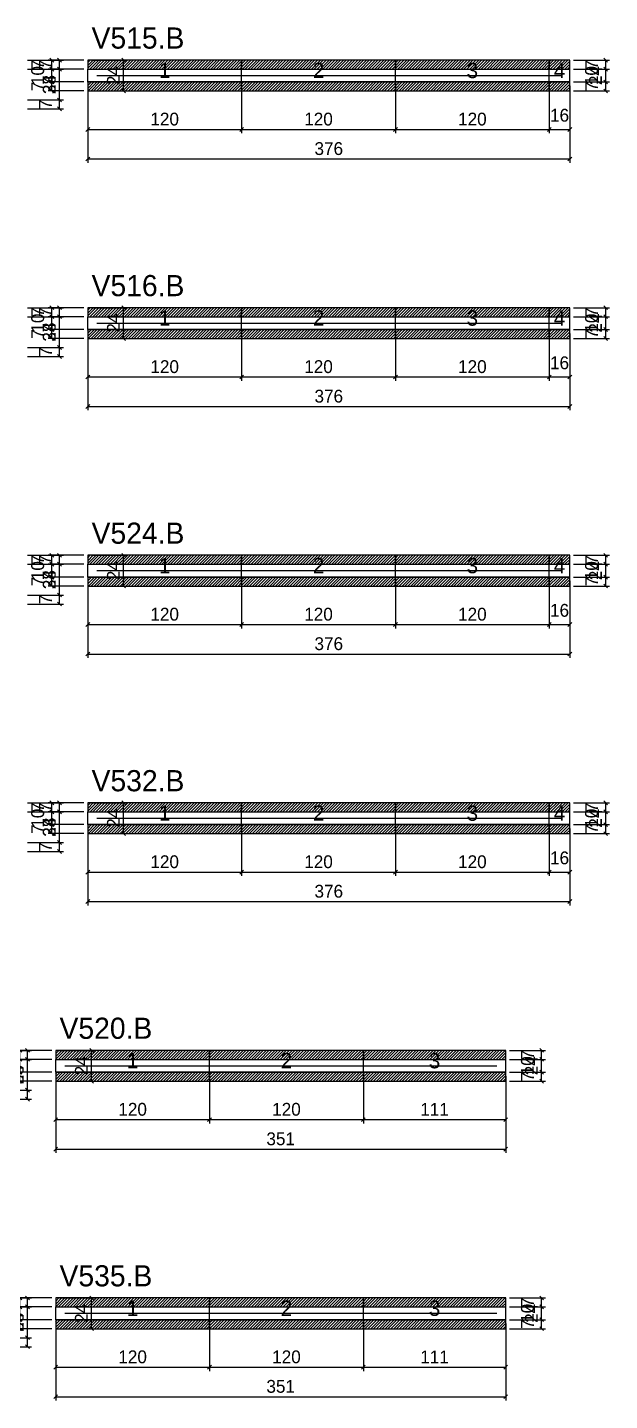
# Model space of a CAD drawing. Extents: x -10500 to 3070, y -6649 to 1250.
# Drawn here: x 620 to 1074, y -5670 to -4600 of the extents above; entities that cross this region are included whole.
import ezdxf
from ezdxf.enums import TextEntityAlignment as Align

# ---------------------------------------------------------------- set-up
doc = ezdxf.new("R2010")
doc.units = 0
for name, color, linetype in [('5', 5, 'Continuous'), ('COTA', 241, 'Continuous'), ('NOMENCLATURA', 7, 'Continuous'), ('Painéis', 200, 'Continuous'), ('SARR_2.2x7', 40, 'Continuous'), ('SCO-___-LAJ', 224, 'Continuous')]:
    doc.layers.add(name, color=color, linetype=linetype)
doc.dimstyles.new('PAINEL', dxfattribs={"dimtxt": 10, "dimasz": 3, "dimexe": 3, "dimexo": 3, "dimgap": 3, "dimtad": 1, "dimblk": 'OBLIQUE', "dimblk1": 'OBLIQUE', "dimcen": 2.5, "dimclrd": 4, "dimclre": 4, "dimclrt": 240, "dimazin": 3, "dimtfac": 1, "dimtmove": 0, "dimatfit": 3})

# ---------------------------------------------------------------- blocks, each defined once
blk = doc.blocks.new('_OBLIQUE')
at = {"color": 0, "linetype": 'BYBLOCK'}
blk.add_line((-0.5, -0.5), (0.5, 0.5), dxfattribs=at)

msp = doc.modelspace()

# ---------------------------------------------------------------- hatches: boundary and pattern name
at = {"layer": 'COTA'}
h = msp.add_hatch(dxfattribs=at)
h.set_pattern_fill('ANSI31', scale=0.5)
h.paths.add_polyline_path([(667, -4632), (787, -4632), (787, -4625), (667, -4625)])
h = msp.add_hatch(dxfattribs=at)
h.set_pattern_fill('ANSI31', scale=0.5)
h.paths.add_polyline_path([(787, -4632), (907, -4632), (907, -4625), (787, -4625)])
h = msp.add_hatch(dxfattribs=at)
h.set_pattern_fill('ANSI31', scale=0.5)
h.paths.add_polyline_path([(907, -4632), (1027, -4632), (1027, -4625), (907, -4625)])
h = msp.add_hatch(dxfattribs=at)
h.set_pattern_fill('ANSI31', scale=0.5)
h.paths.add_polyline_path([(1027, -4632), (1043, -4632), (1043, -4625), (1027, -4625)])
h = msp.add_hatch(dxfattribs=at)
h.set_pattern_fill('ANSI31', scale=0.5)
h.paths.add_polyline_path([(667, -4649), (787, -4649), (787, -4642), (667, -4642)])
h = msp.add_hatch(dxfattribs=at)
h.set_pattern_fill('ANSI31', scale=0.5)
h.paths.add_polyline_path([(787, -4649), (907, -4649), (907, -4642), (787, -4642)])
h = msp.add_hatch(dxfattribs=at)
h.set_pattern_fill('ANSI31', scale=0.5)
h.paths.add_polyline_path([(907, -4649), (1027, -4649), (1027, -4642), (907, -4642)])
h = msp.add_hatch(dxfattribs=at)
h.set_pattern_fill('ANSI31', scale=0.5)
h.paths.add_polyline_path([(1027, -4649), (1043, -4649), (1043, -4642), (1027, -4642)])
h = msp.add_hatch(dxfattribs=at)
h.set_pattern_fill('ANSI31', scale=0.5)
h.paths.add_polyline_path([(667, -4825), (787, -4825), (787, -4818), (667, -4818)])
h = msp.add_hatch(dxfattribs=at)
h.set_pattern_fill('ANSI31', scale=0.5)
h.paths.add_polyline_path([(787, -4825), (907, -4825), (907, -4818), (787, -4818)])
h = msp.add_hatch(dxfattribs=at)
h.set_pattern_fill('ANSI31', scale=0.5)
h.paths.add_polyline_path([(907, -4825), (1027, -4825), (1027, -4818), (907, -4818)])
h = msp.add_hatch(dxfattribs=at)
h.set_pattern_fill('ANSI31', scale=0.5)
h.paths.add_polyline_path([(1027, -4825), (1043, -4825), (1043, -4818), (1027, -4818)])
h = msp.add_hatch(dxfattribs=at)
h.set_pattern_fill('ANSI31', scale=0.5)
h.paths.add_polyline_path([(667, -4842), (787, -4842), (787, -4835), (667, -4835)])
h = msp.add_hatch(dxfattribs=at)
h.set_pattern_fill('ANSI31', scale=0.5)
h.paths.add_polyline_path([(787, -4842), (907, -4842), (907, -4835), (787, -4835)])
h = msp.add_hatch(dxfattribs=at)
h.set_pattern_fill('ANSI31', scale=0.5)
h.paths.add_polyline_path([(907, -4842), (1027, -4842), (1027, -4835), (907, -4835)])
h = msp.add_hatch(dxfattribs=at)
h.set_pattern_fill('ANSI31', scale=0.5)
h.paths.add_polyline_path([(1027, -4842), (1043, -4842), (1043, -4835), (1027, -4835)])
h = msp.add_hatch(dxfattribs=at)
h.set_pattern_fill('ANSI31', scale=0.5)
h.paths.add_polyline_path([(667, -5018), (787, -5018), (787, -5011), (667, -5011)])
h = msp.add_hatch(dxfattribs=at)
h.set_pattern_fill('ANSI31', scale=0.5)
h.paths.add_polyline_path([(787, -5018), (907, -5018), (907, -5011), (787, -5011)])
h = msp.add_hatch(dxfattribs=at)
h.set_pattern_fill('ANSI31', scale=0.5)
h.paths.add_polyline_path([(907, -5018), (1027, -5018), (1027, -5011), (907, -5011)])
h = msp.add_hatch(dxfattribs=at)
h.set_pattern_fill('ANSI31', scale=0.5)
h.paths.add_polyline_path([(1027, -5018), (1043, -5018), (1043, -5011), (1027, -5011)])
h = msp.add_hatch(dxfattribs=at)
h.set_pattern_fill('ANSI31', scale=0.5)
h.paths.add_polyline_path([(667, -5035), (787, -5035), (787, -5028), (667, -5028)])
h = msp.add_hatch(dxfattribs=at)
h.set_pattern_fill('ANSI31', scale=0.5)
h.paths.add_polyline_path([(787, -5035), (907, -5035), (907, -5028), (787, -5028)])
h = msp.add_hatch(dxfattribs=at)
h.set_pattern_fill('ANSI31', scale=0.5)
h.paths.add_polyline_path([(907, -5035), (1027, -5035), (1027, -5028), (907, -5028)])
h = msp.add_hatch(dxfattribs=at)
h.set_pattern_fill('ANSI31', scale=0.5)
h.paths.add_polyline_path([(1027, -5035), (1043, -5035), (1043, -5028), (1027, -5028)])
h = msp.add_hatch(dxfattribs=at)
h.set_pattern_fill('ANSI31', scale=0.5)
h.paths.add_polyline_path([(667, -5211), (787, -5211), (787, -5204), (667, -5204)])
h = msp.add_hatch(dxfattribs=at)
h.set_pattern_fill('ANSI31', scale=0.5)
h.paths.add_polyline_path([(787, -5211), (907, -5211), (907, -5204), (787, -5204)])
h = msp.add_hatch(dxfattribs=at)
h.set_pattern_fill('ANSI31', scale=0.5)
h.paths.add_polyline_path([(907, -5211), (1027, -5211), (1027, -5204), (907, -5204)])
h = msp.add_hatch(dxfattribs=at)
h.set_pattern_fill('ANSI31', scale=0.5)
h.paths.add_polyline_path([(1027, -5211), (1043, -5211), (1043, -5204), (1027, -5204)])
h = msp.add_hatch(dxfattribs=at)
h.set_pattern_fill('ANSI31', scale=0.5)
h.paths.add_polyline_path([(667, -5228), (787, -5228), (787, -5221), (667, -5221)])
h = msp.add_hatch(dxfattribs=at)
h.set_pattern_fill('ANSI31', scale=0.5)
h.paths.add_polyline_path([(787, -5228), (907, -5228), (907, -5221), (787, -5221)])
h = msp.add_hatch(dxfattribs=at)
h.set_pattern_fill('ANSI31', scale=0.5)
h.paths.add_polyline_path([(907, -5228), (1027, -5228), (1027, -5221), (907, -5221)])
h = msp.add_hatch(dxfattribs=at)
h.set_pattern_fill('ANSI31', scale=0.5)
h.paths.add_polyline_path([(1027, -5228), (1043, -5228), (1043, -5221), (1027, -5221)])
h = msp.add_hatch(dxfattribs=at)
h.set_pattern_fill('ANSI31', scale=0.5)
h.paths.add_polyline_path([(642, -5404), (762, -5404), (762, -5397), (642, -5397)])
h = msp.add_hatch(dxfattribs=at)
h.set_pattern_fill('ANSI31', scale=0.5)
h.paths.add_polyline_path([(762, -5404), (882, -5404), (882, -5397), (762, -5397)])
h = msp.add_hatch(dxfattribs=at)
h.set_pattern_fill('ANSI31', scale=0.5)
h.paths.add_polyline_path([(882, -5404), (993, -5404), (993, -5397), (882, -5397)])
h = msp.add_hatch(dxfattribs=at)
h.set_pattern_fill('ANSI31', scale=0.5)
h.paths.add_polyline_path([(642, -5421), (762, -5421), (762, -5414), (642, -5414)])
h = msp.add_hatch(dxfattribs=at)
h.set_pattern_fill('ANSI31', scale=0.5)
h.paths.add_polyline_path([(762, -5421), (882, -5421), (882, -5414), (762, -5414)])
h = msp.add_hatch(dxfattribs=at)
h.set_pattern_fill('ANSI31', scale=0.5)
h.paths.add_polyline_path([(882, -5421), (993, -5421), (993, -5414), (882, -5414)])
h = msp.add_hatch(dxfattribs=at)
h.set_pattern_fill('ANSI31', scale=0.5)
h.paths.add_polyline_path([(642, -5597), (762, -5597), (762, -5590), (642, -5590)])
h = msp.add_hatch(dxfattribs=at)
h.set_pattern_fill('ANSI31', scale=0.5)
h.paths.add_polyline_path([(762, -5597), (882, -5597), (882, -5590), (762, -5590)])
h = msp.add_hatch(dxfattribs=at)
h.set_pattern_fill('ANSI31', scale=0.5)
h.paths.add_polyline_path([(882, -5597), (993, -5597), (993, -5590), (882, -5590)])
h = msp.add_hatch(dxfattribs=at)
h.set_pattern_fill('ANSI31', scale=0.5)
h.paths.add_polyline_path([(642, -5614), (762, -5614), (762, -5607), (642, -5607)])
h = msp.add_hatch(dxfattribs=at)
h.set_pattern_fill('ANSI31', scale=0.5)
h.paths.add_polyline_path([(762, -5614), (882, -5614), (882, -5607), (762, -5607)])
h = msp.add_hatch(dxfattribs=at)
h.set_pattern_fill('ANSI31', scale=0.5)
h.paths.add_polyline_path([(882, -5614), (993, -5614), (993, -5607), (882, -5607)])

# ---------------------------------------------------------------- linework, layer by layer
at = {"layer": 'Painéis'}
for p, q in [((667, -4632), (787, -4632)), ((667, -4642), (667, -4632)), ((787, -4642), (787, -4632)), ((787, -4642), (787, -4632)), ((787, -4632), (907, -4632)), ((787, -4642), (787, -4632)), ((907, -4642), (907, -4632)), ((907, -4642), (907, -4632)), ((907, -4632), (1027, -4632)), ((907, -4642), (907, -4632)), ((1027, -4642), (1027, -4632)), ((1027, -4642), (1027, -4632)), ((1027, -4632), (1043, -4632)), ((1027, -4642), (1027, -4632)), ((1043, -4642), (1043, -4632)), ((667, -4642), (787, -4642)), ((787, -4642), (907, -4642)), ((907, -4642), (1027, -4642)), ((1027, -4642), (1043, -4642)), ((667, -4825), (787, -4825)), ((667, -4835), (667, -4825)), ((787, -4835), (787, -4825)), ((787, -4835), (787, -4825)), ((787, -4825), (907, -4825)), ((787, -4835), (787, -4825)), ((907, -4835), (907, -4825)), ((907, -4835), (907, -4825)), ((907, -4825), (1027, -4825)), ((907, -4835), (907, -4825)), ((1027, -4835), (1027, -4825)), ((1027, -4835), (1027, -4825)), ((1027, -4825), (1043, -4825)), ((1027, -4835), (1027, -4825)), ((1043, -4835), (1043, -4825)), ((667, -4835), (787, -4835)), ((787, -4835), (907, -4835)), ((907, -4835), (1027, -4835)), ((1027, -4835), (1043, -4835)), ((667, -5018), (787, -5018)), ((667, -5028), (667, -5018)), ((787, -5028), (787, -5018)), ((787, -5028), (787, -5018)), ((787, -5018), (907, -5018)), ((787, -5028), (787, -5018)), ((907, -5028), (907, -5018)), ((907, -5028), (907, -5018)), ((907, -5018), (1027, -5018)), ((907, -5028), (907, -5018)), ((1027, -5028), (1027, -5018)), ((1027, -5028), (1027, -5018)), ((1027, -5018), (1043, -5018)), ((1027, -5028), (1027, -5018)), ((1043, -5028), (1043, -5018)), ((667, -5028), (787, -5028)), ((787, -5028), (907, -5028)), ((907, -5028), (1027, -5028)), ((1027, -5028), (1043, -5028)), ((667, -5211), (787, -5211)), ((667, -5221), (667, -5211)), ((787, -5221), (787, -5211)), ((787, -5221), (787, -5211)), ((787, -5211), (907, -5211)), ((787, -5221), (787, -5211)), ((907, -5221), (907, -5211)), ((907, -5221), (907, -5211)), ((907, -5211), (1027, -5211)), ((907, -5221), (907, -5211)), ((1027, -5221), (1027, -5211)), ((1027, -5221), (1027, -5211)), ((1027, -5211), (1043, -5211)), ((1027, -5221), (1027, -5211)), ((1043, -5221), (1043, -5211)), ((667, -5221), (787, -5221)), ((787, -5221), (907, -5221)), ((907, -5221), (1027, -5221)), ((1027, -5221), (1043, -5221)), ((642, -5404), (762, -5404)), ((642, -5414), (642, -5404)), ((762, -5414), (762, -5404)), ((762, -5414), (762, -5404)), ((762, -5404), (882, -5404)), ((762, -5414), (762, -5404)), ((882, -5414), (882, -5404)), ((882, -5414), (882, -5404)), ((882, -5404), (993, -5404)), ((882, -5414), (882, -5404)), ((993, -5414), (993, -5404)), ((642, -5414), (762, -5414)), ((762, -5414), (882, -5414)), ((882, -5414), (993, -5414)), ((642, -5597), (762, -5597)), ((642, -5607), (642, -5597)), ((762, -5607), (762, -5597)), ((762, -5607), (762, -5597)), ((762, -5597), (882, -5597)), ((762, -5607), (762, -5597)), ((882, -5607), (882, -5597)), ((882, -5607), (882, -5597)), ((882, -5597), (993, -5597)), ((882, -5607), (882, -5597)), ((993, -5607), (993, -5597)), ((642, -5607), (762, -5607)), ((762, -5607), (882, -5607)), ((882, -5607), (993, -5607))]:
    msp.add_line(p, q, dxfattribs=at)
at = {"layer": 'SARR_2.2x7'}
for points in [[(674, -4637), (787, -4637)], [(674, -4637), (787, -4637)], [(787, -4637), (907, -4637)], [(787, -4637), (907, -4637)], [(907, -4637), (1027, -4637)], [(907, -4637), (1027, -4637)], [(1027, -4637), (1036, -4637)], [(1027, -4637), (1036, -4637)], [(674, -4830), (787, -4830)], [(674, -4830), (787, -4830)], [(787, -4830), (907, -4830)], [(787, -4830), (907, -4830)], [(907, -4830), (1027, -4830)], [(907, -4830), (1027, -4830)], [(1027, -4830), (1036, -4830)], [(1027, -4830), (1036, -4830)], [(674, -5023), (787, -5023)], [(674, -5023), (787, -5023)], [(787, -5023), (907, -5023)], [(787, -5023), (907, -5023)], [(907, -5023), (1027, -5023)], [(907, -5023), (1027, -5023)], [(1027, -5023), (1036, -5023)], [(1027, -5023), (1036, -5023)], [(674, -5216), (787, -5216)], [(674, -5216), (787, -5216)], [(787, -5216), (907, -5216)], [(787, -5216), (907, -5216)], [(907, -5216), (1027, -5216)], [(907, -5216), (1027, -5216)], [(1027, -5216), (1036, -5216)], [(1027, -5216), (1036, -5216)], [(649, -5409), (762, -5409)], [(649, -5409), (762, -5409)], [(762, -5409), (882, -5409)], [(762, -5409), (882, -5409)], [(882, -5409), (986, -5409)], [(882, -5409), (986, -5409)], [(649, -5602), (762, -5602)], [(649, -5602), (762, -5602)], [(762, -5602), (882, -5602)], [(762, -5602), (882, -5602)], [(882, -5602), (986, -5602)], [(882, -5602), (986, -5602)]]:
    msp.add_lwpolyline(points, dxfattribs=at)
at = {"layer": 'SCO-___-LAJ'}
for points in [[(667, -4632), (787, -4632), (787, -4625), (667, -4625)], [(787, -4632), (907, -4632), (907, -4625), (787, -4625)], [(907, -4632), (1027, -4632), (1027, -4625), (907, -4625)], [(1027, -4632), (1043, -4632), (1043, -4625), (1027, -4625)], [(667, -4649), (787, -4649), (787, -4642), (667, -4642)], [(787, -4649), (907, -4649), (907, -4642), (787, -4642)], [(907, -4649), (1027, -4649), (1027, -4642), (907, -4642)], [(1027, -4649), (1043, -4649), (1043, -4642), (1027, -4642)], [(667, -4825), (787, -4825), (787, -4818), (667, -4818)], [(787, -4825), (907, -4825), (907, -4818), (787, -4818)], [(907, -4825), (1027, -4825), (1027, -4818), (907, -4818)], [(1027, -4825), (1043, -4825), (1043, -4818), (1027, -4818)], [(667, -4842), (787, -4842), (787, -4835), (667, -4835)], [(787, -4842), (907, -4842), (907, -4835), (787, -4835)], [(907, -4842), (1027, -4842), (1027, -4835), (907, -4835)], [(1027, -4842), (1043, -4842), (1043, -4835), (1027, -4835)], [(667, -5018), (787, -5018), (787, -5011), (667, -5011)], [(787, -5018), (907, -5018), (907, -5011), (787, -5011)], [(907, -5018), (1027, -5018), (1027, -5011), (907, -5011)], [(1027, -5018), (1043, -5018), (1043, -5011), (1027, -5011)], [(667, -5035), (787, -5035), (787, -5028), (667, -5028)], [(787, -5035), (907, -5035), (907, -5028), (787, -5028)], [(907, -5035), (1027, -5035), (1027, -5028), (907, -5028)], [(1027, -5035), (1043, -5035), (1043, -5028), (1027, -5028)], [(667, -5211), (787, -5211), (787, -5204), (667, -5204)], [(787, -5211), (907, -5211), (907, -5204), (787, -5204)], [(907, -5211), (1027, -5211), (1027, -5204), (907, -5204)], [(1027, -5211), (1043, -5211), (1043, -5204), (1027, -5204)], [(667, -5228), (787, -5228), (787, -5221), (667, -5221)], [(787, -5228), (907, -5228), (907, -5221), (787, -5221)], [(907, -5228), (1027, -5228), (1027, -5221), (907, -5221)], [(1027, -5228), (1043, -5228), (1043, -5221), (1027, -5221)], [(642, -5404), (762, -5404), (762, -5397), (642, -5397)], [(762, -5404), (882, -5404), (882, -5397), (762, -5397)], [(882, -5404), (993, -5404), (993, -5397), (882, -5397)], [(642, -5421), (762, -5421), (762, -5414), (642, -5414)], [(762, -5421), (882, -5421), (882, -5414), (762, -5414)], [(882, -5421), (993, -5421), (993, -5414), (882, -5414)], [(642, -5597), (762, -5597), (762, -5590), (642, -5590)], [(762, -5597), (882, -5597), (882, -5590), (762, -5590)], [(882, -5597), (993, -5597), (993, -5590), (882, -5590)], [(642, -5614), (762, -5614), (762, -5607), (642, -5607)], [(762, -5614), (882, -5614), (882, -5607), (762, -5607)], [(882, -5614), (993, -5614), (993, -5607), (882, -5607)]]:
    msp.add_lwpolyline(points, close=True, dxfattribs=at)

# ---------------------------------------------------------------- texts
at = {"layer": '5'}
for s, p in [('1', (727, -4633)), ('2', (847, -4633)), ('3', (967, -4633)), ('4', (1035, -4633)), ('1', (727, -4826)), ('2', (847, -4826)), ('3', (967, -4826)), ('4', (1035, -4826)), ('1', (727, -5019)), ('2', (847, -5019)), ('3', (967, -5019)), ('4', (1035, -5019)), ('1', (727, -5212)), ('2', (847, -5212)), ('3', (967, -5212)), ('4', (1035, -5212)), ('1', (702, -5405)), ('2', (822, -5405)), ('3', (937.5, -5405)), ('1', (702, -5598)), ('2', (822, -5598)), ('3', (937.5, -5598))]:
    msp.add_text(s, height=12, dxfattribs=at).set_placement(p, align=Align.MIDDLE_CENTER)
at = {"layer": 'NOMENCLATURA'}
for s, p in [('V515.B', (670, -4616)), ('V516.B', (670, -4809)), ('V524.B', (670, -5002)), ('V532.B', (670, -5195)), ('V520.B', (645, -5388)), ('V535.B', (645, -5581))]:
    msp.add_text(s, height=16.5, dxfattribs=at).set_placement(p)

# ---------------------------------------------------------------- dimensions: what is measured, and where the dimension line sits
at = {"layer": 'COTA'}
for base, p1, p2 in [((645, -4663), (617, -4663), (617, -4625)), ((645, -4632), (617, -4632), (617, -4625)), ((639, -4632), (667, -4632), (667, -4625)), ((695, -4649), (667, -4649), (667, -4625)), ((1071, -4649), (1043, -4649), (1043, -4625)), ((1071, -4632), (1043, -4632), (1043, -4625)), ((645, -4656), (617, -4656), (617, -4632)), ((639, -4642), (667, -4642), (667, -4632)), ((1071, -4642), (1043, -4642), (1043, -4632)), ((639, -4649), (667, -4649), (667, -4642)), ((1071, -4649), (1043, -4649), (1043, -4642)), ((645, -4663), (617, -4663), (617, -4656)), ((645, -4856), (617, -4856), (617, -4818)), ((645, -4825), (617, -4825), (617, -4818)), ((639, -4825), (667, -4825), (667, -4818)), ((695, -4842), (667, -4842), (667, -4818)), ((1071, -4842), (1043, -4842), (1043, -4818)), ((1071, -4825), (1043, -4825), (1043, -4818)), ((645, -4849), (617, -4849), (617, -4825)), ((639, -4835), (667, -4835), (667, -4825)), ((1071, -4835), (1043, -4835), (1043, -4825)), ((639, -4842), (667, -4842), (667, -4835)), ((1071, -4842), (1043, -4842), (1043, -4835)), ((645, -4856), (617, -4856), (617, -4849)), ((645, -5049), (617, -5049), (617, -5011)), ((645, -5018), (617, -5018), (617, -5011)), ((639, -5018), (667, -5018), (667, -5011)), ((695, -5035), (667, -5035), (667, -5011)), ((1071, -5035), (1043, -5035), (1043, -5011)), ((1071, -5018), (1043, -5018), (1043, -5011)), ((645, -5042), (617, -5042), (617, -5018)), ((639, -5028), (667, -5028), (667, -5018)), ((1071, -5028), (1043, -5028), (1043, -5018)), ((639, -5035), (667, -5035), (667, -5028)), ((1071, -5035), (1043, -5035), (1043, -5028)), ((645, -5049), (617, -5049), (617, -5042)), ((645, -5242), (617, -5242), (617, -5204)), ((645, -5211), (617, -5211), (617, -5204)), ((639, -5211), (667, -5211), (667, -5204)), ((695, -5228), (667, -5228), (667, -5204)), ((1071, -5228), (1043, -5228), (1043, -5204)), ((1071, -5211), (1043, -5211), (1043, -5204)), ((645, -5235), (617, -5235), (617, -5211)), ((639, -5221), (667, -5221), (667, -5211)), ((1071, -5221), (1043, -5221), (1043, -5211)), ((639, -5228), (667, -5228), (667, -5221)), ((1071, -5228), (1043, -5228), (1043, -5221)), ((645, -5242), (617, -5242), (617, -5235)), ((620, -5435), (592, -5435), (592, -5397)), ((620, -5404), (592, -5404), (592, -5397)), ((620, -5428), (592, -5428), (592, -5404)), ((614, -5404), (642, -5404), (642, -5397)), ((614, -5414), (642, -5414), (642, -5404)), ((670, -5421), (642, -5421), (642, -5397)), ((1021, -5421), (993, -5421), (993, -5397)), ((1021, -5404), (993, -5404), (993, -5397)), ((1021, -5414), (993, -5414), (993, -5404)), ((614, -5421), (642, -5421), (642, -5414)), ((1021, -5421), (993, -5421), (993, -5414)), ((620, -5435), (592, -5435), (592, -5428)), ((620, -5628), (592, -5628), (592, -5590)), ((620, -5597), (592, -5597), (592, -5590)), ((620, -5621), (592, -5621), (592, -5597)), ((614, -5597), (642, -5597), (642, -5590)), ((614, -5607), (642, -5607), (642, -5597)), ((670, -5614), (642, -5614), (642, -5590)), ((1021, -5614), (993, -5614), (993, -5590)), ((1021, -5597), (993, -5597), (993, -5590)), ((1021, -5607), (993, -5607), (993, -5597)), ((614, -5614), (642, -5614), (642, -5607)), ((1021, -5614), (993, -5614), (993, -5607)), ((620, -5628), (592, -5628), (592, -5621))]:
    msp.add_linear_dim(base=base, p1=p1, p2=p2, angle=90, dimstyle='PAINEL', dxfattribs=at).render()
for base, p1, p2 in [((667, -4679), (667, -4642), (787, -4642)), ((667, -4702), (667, -4642), (1043, -4642)), ((787, -4679), (787, -4642), (907, -4642)), ((907, -4679), (907, -4642), (1027, -4642)), ((1027, -4679), (1027, -4642), (1043, -4642)), ((667, -4872), (667, -4835), (787, -4835)), ((667, -4895), (667, -4835), (1043, -4835)), ((787, -4872), (787, -4835), (907, -4835)), ((907, -4872), (907, -4835), (1027, -4835)), ((1027, -4872), (1027, -4835), (1043, -4835)), ((667, -5065), (667, -5028), (787, -5028)), ((667, -5088), (667, -5028), (1043, -5028)), ((787, -5065), (787, -5028), (907, -5028)), ((907, -5065), (907, -5028), (1027, -5028)), ((1027, -5065), (1027, -5028), (1043, -5028)), ((667, -5258), (667, -5221), (787, -5221)), ((667, -5281), (667, -5221), (1043, -5221)), ((787, -5258), (787, -5221), (907, -5221)), ((907, -5258), (907, -5221), (1027, -5221)), ((1027, -5258), (1027, -5221), (1043, -5221)), ((642, -5451), (642, -5414), (762, -5414)), ((642, -5474), (642, -5414), (993, -5414)), ((762, -5451), (762, -5414), (882, -5414)), ((882, -5451), (882, -5414), (993, -5414)), ((642, -5644), (642, -5607), (762, -5607)), ((642, -5667), (642, -5607), (993, -5607)), ((762, -5644), (762, -5607), (882, -5607)), ((882, -5644), (882, -5607), (993, -5607))]:
    msp.add_linear_dim(base=base, p1=p1, p2=p2, dimstyle='PAINEL', dxfattribs=at).render()

doc.saveas('drawing.dxf')
